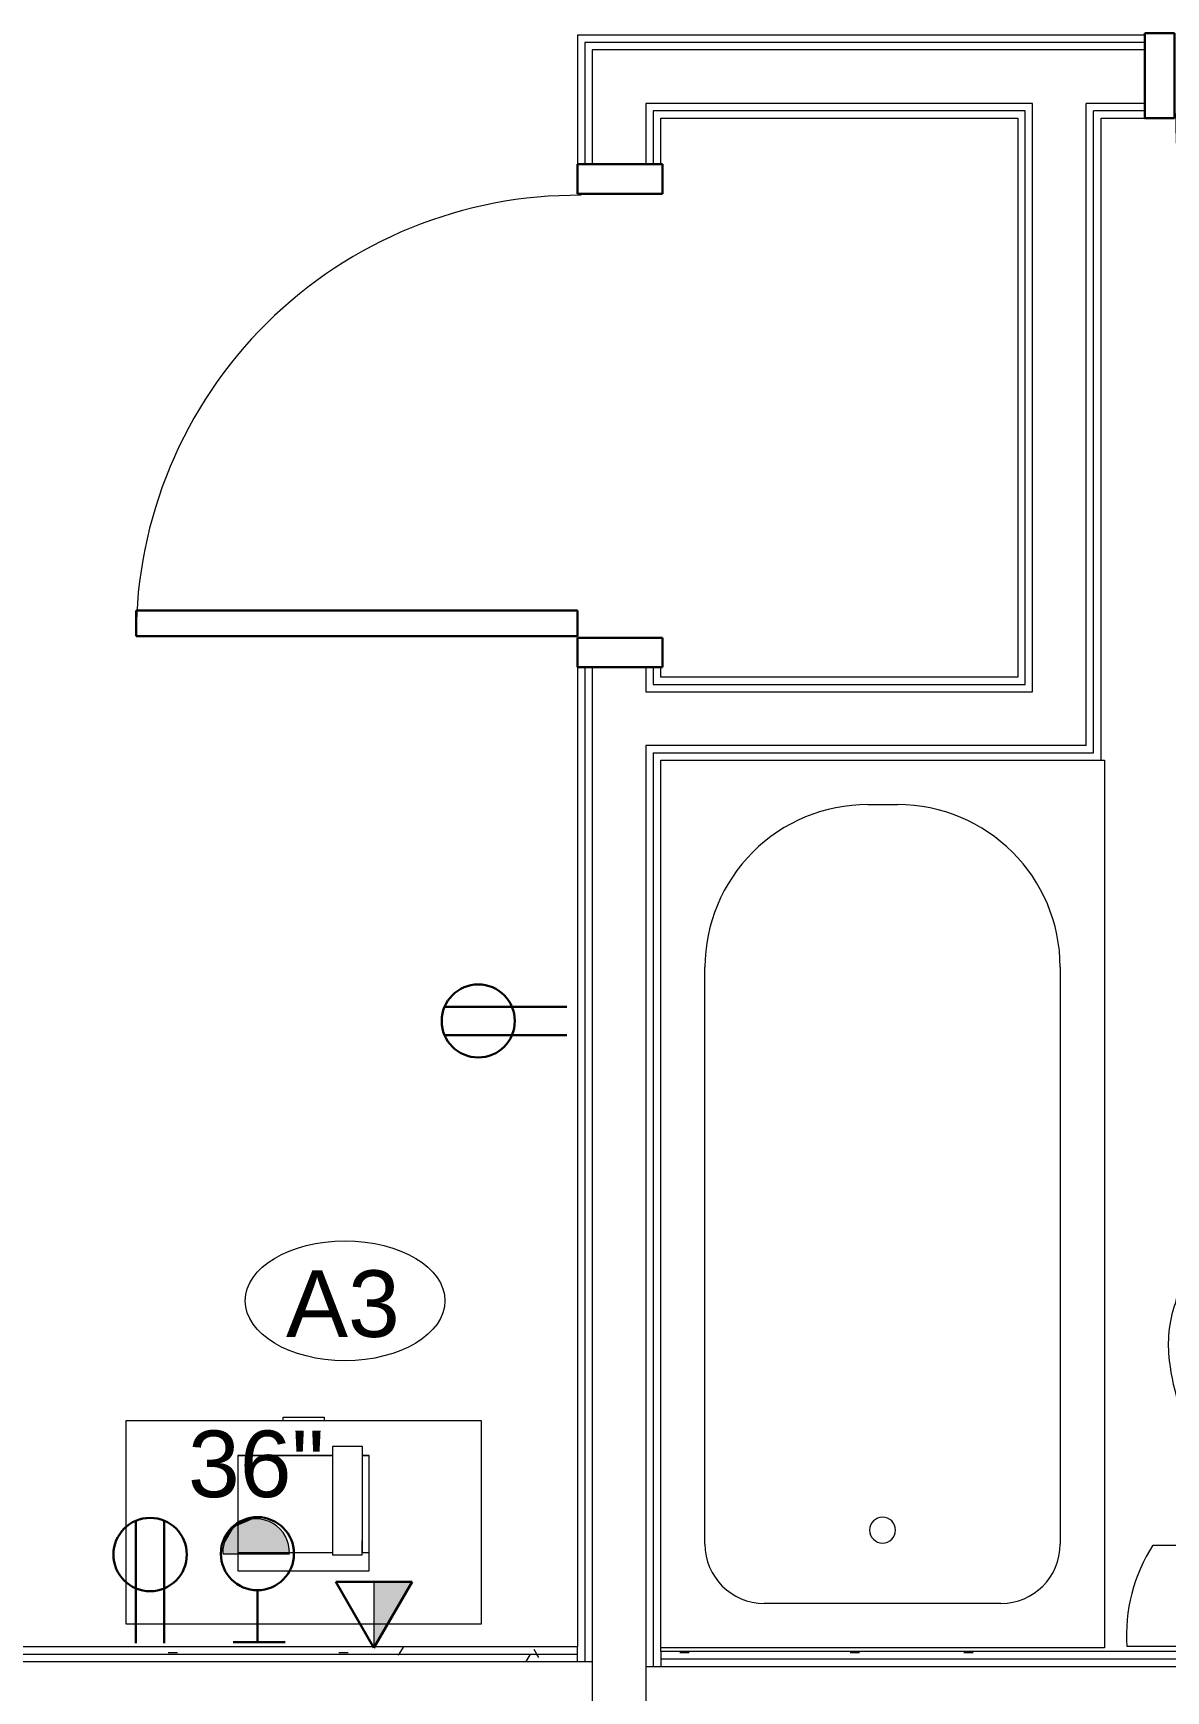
# Model space of a CAD drawing. Header units: inches. Extents: x -4688 to 1542, y -3558 to 978.
# Drawn here: x -896.2 to -819.6, y -332.8 to -220.8 of the extents above; entities that cross this region are included whole.
import ezdxf

# ---------------------------------------------------------------- set-up
doc = ezdxf.new("R2010")
doc.units = ezdxf.units.IN
doc.header["$MEASUREMENT"] = 0
for name, color, linetype, lineweight in [('A-ANNO-NOTE', 131, 'Continuous', 40), ('A-DOOR', 31, 'Continuous', 18), ('A-DOOR-FRAM', 31, 'Continuous', 30), ('A-WALL', 113, 'Continuous', 18), ('A-WALL-PATT', 111, 'Continuous', 18), ('I-FURN', 30, 'Continuous', 9), ('I-WALL', 2, 'Continuous', 18), ('P-SANR-FIXT', 6, 'Continuous', 9), ('Q-SPCQ', 91, 'Continuous', 9), ('Q-SPCQ-IDEN', 132, 'Continuous', 9)]:
    doc.layers.add(name, color=color, linetype=linetype, lineweight=lineweight)
doc.styles.add('Arial', font='arial.ttf', dxfattribs={"height": 4.5})
doc.styles.add('Swis721 Lt BT', font='swissl.ttf', dxfattribs={"height": 4.5})
pattern_1 = [(0, (0, 0), (15.36, 3.84), [0.634, -10.886, 0.634, -10.886, -61.44]), (0, (0, 0), (15.36, 3.84), [-23.04, 0.634, -22.406, 0.634, -10.886, -26.88]), (0, (0, 0), (15.36, 3.84), [-57.6, 0.634, -7.046, 0.634, -18.566]), (120, (5.76, 1.92), (-11.005538, 11.38215), [0.634, -10.886, 0.634, -10.886, -61.44]), (120, (5.76, 1.92), (-11.005538, 11.38215), [-23.04, 0.634, -22.406, 0.634, -10.886, -26.88]), (120, (5.76, 1.92), (-11.005538, 11.38215), [-57.6, 0.634, -7.046, 0.634, -18.566]), (240, (7.68, 9.6), (-4.354462, -15.22215), [0.634, -10.886, 0.634, -10.886, -61.44]), (240, (7.68, 9.6), (-4.354462, -15.22215), [-23.04, 0.634, -22.406, 0.634, -10.886, -26.88]), (240, (7.68, 9.6), (-4.354462, -15.22215), [-57.6, 0.634, -7.046, 0.634, -18.566])]

# ---------------------------------------------------------------- blocks, each defined once
blk = doc.blocks.new('Single Flush - D2 3_ X 8_-8252885-1st Floor Power _ Signal')
at = {"layer": 'A-DOOR', "lineweight": 30}
for p, q in [((16.15625, -2.8125), (17.90625, -2.8125)), ((16.15625, -38.625), (16.15625, -2.8125)), ((17.90625, -2.8125), (17.90625, -38.625)), ((17.90625, -38.625), (16.15625, -38.625))]:
    blk.add_line(p, q, dxfattribs=at)
at = {"layer": 'A-DOOR', "lineweight": 9}
blk.add_arc((17.90625, -2.8125), 35.8125, 179.5, 270, dxfattribs=at)
at = {"layer": 'A-DOOR-FRAM'}
for p, q in [((-20, 2.9375), (-20, -2.8125)), ((-20, 2.9375), (-18, 2.9375)), ((-18, 2.9375), (-18, -2.8125)), ((18.000004, 2.9375), (18.000004, -2.8125)), ((18.000004, 2.9375), (20.000004, 2.9375)), ((20.000004, 2.9375), (20.000004, -2.8125)), ((-20, -2.8125), (-18, -2.8125)), ((18.000004, -2.8125), (20.000004, -2.8125))]:
    blk.add_line(p, q, dxfattribs=at)
blk = doc.blocks.new('Single Flush - D2 2_6_ X 8_-8253021-1st Floor Power _ Signal')
at = {"layer": 'A-DOOR', "lineweight": 30}
for p, q in [((13.15625, -2.8125), (14.90625, -2.8125)), ((13.15625, -32.625), (13.15625, -2.8125)), ((14.90625, -2.8125), (14.90625, -32.625)), ((14.90625, -32.625), (13.15625, -32.625))]:
    blk.add_line(p, q, dxfattribs=at)
at = {"layer": 'A-DOOR', "lineweight": 9}
blk.add_arc((14.90625, -2.8125), 29.8125, 179.5, 270, dxfattribs=at)
at = {"layer": 'A-DOOR-FRAM'}
for p, q in [((-17, 2.9375), (-17, -2.8125)), ((-17, 2.9375), (-15, 2.9375)), ((-15, 2.9375), (-15, -2.8125)), ((15.000004, 2.9375), (15.000004, -2.8125)), ((15.000004, 2.9375), (17.000004, 2.9375)), ((17.000004, 2.9375), (17.000004, -2.8125)), ((-17, -2.8125), (-15, -2.8125)), ((15.000004, -2.8125), (17.000004, -2.8125))]:
    blk.add_line(p, q, dxfattribs=at)
blk = doc.blocks.new('Bed_Side_Table_5122 - T-4-6544723-1st Floor Power _ Signal')
at = {"layer": 'I-FURN'}
for p, q in [((-12, 9.79), (-1.38, 9.79)), ((-12, -3.99), (-12, 9.79)), ((-1.38, 10), (1.38, 10)), ((-1.38, 9.79), (-1.38, 10)), ((-1.38, 9.79), (1.38, 9.79)), ((1.38, 10), (1.38, 9.79)), ((1.38, 9.79), (12, 9.79)), ((12, 9.79), (12, -3.99)), ((12, -3.99), (-12, -3.99))]:
    blk.add_line(p, q, dxfattribs=at)
blk = doc.blocks.new('Tub-Rectangular-3D - Tub-Rectangular-3D-7019186-1st Floor Power _ Signal')
at = {"layer": 'P-SANR-FIXT'}
for p, q in [((-43.72, -32.81), (-43.72, -2.81)), ((-36.72, -5.81), (2.28, -5.81)), ((-40.72, -25.81), (-40.72, -9.81)), ((13.28, -16.81), (13.28, -18.81)), ((2.28, -29.81), (-36.72, -29.81)), ((16.28, -32.81), (-43.72, -32.81)), ((16.28, -32.56), (16.28, -32.81))]:
    blk.add_line(p, q, dxfattribs=at)
for centre, radius, start, end in [((-36.72, -9.81), 4, 90, 180), ((2.28, -16.81), 11, 360, 90), ((-35.77, -17.81), 0.875, 90, 270), ((-35.77, -17.81), 0.875, 270, 90), ((2.28, -18.81), 11, 270, 0), ((-36.72, -25.81), 4, 180, 270)]:
    blk.add_arc(centre, radius, start, end, dxfattribs=at)
blk = doc.blocks.new('P-Toilet-Floor-3D - Floor Mount-7330915-1st Floor Power _ Signal')
at = {"layer": 'P-SANR-FIXT'}
for p, q in [((-8.7, 8.31), (-4.13, 8.31)), ((4.13, 8.31), (8.7, 8.31)), ((10.46, 1.47), (-10.46, 1.47))]:
    blk.add_line(p, q, dxfattribs=at)
for centre, radius, start, end in [((0.18, 25.42), 6.45, 91.5969, 144.1622), ((-0.18, 25.42), 6.45, 35.8378, 88.4031), ((2.68, 22.72), 10.08, 140.0681, 169.0843), ((-2.68, 22.72), 10.08, 10.9157, 39.9319), ((0.88, 21.86), 8.56, 161.1064, 187.2133), ((-0.88, 21.86), 8.56, 352.7867, 18.8936), ((9.41, 22.94), 17.16, 187.2133, 208.7603), ((-9.41, 22.94), 17.16, 331.2397, 352.7867), ((-17.85, 8.46), 13.72, 359.3911, 27.0003), ((17.85, 8.46), 13.72, 152.9997, 180.6089), ((0.69, 2.25), 11.19, 147.1473, 183.9988), ((-0.69, 2.25), 11.19, 356.0012, 32.8527)]:
    blk.add_arc(centre, radius, start, end, dxfattribs=at)
blk = doc.blocks.new('Speaker_Phone_6931 - Phone-6780614-1st Floor Power _ Signal')
at = {"layer": 'Q-SPCQ'}
for p, q in [((-5.77, 12.85), (-7.79, 12.85)), ((-7.79, 12.85), (-7.79, 12.24)), ((-5.77, 12.85), (-7.79, 12.85)), ((-7.79, 12.85), (-7.79, 5.69)), ((-5.77, 12.24), (-5.77, 12.85)), ((-5.77, 5.69), (-5.77, 12.85)), ((-7.79, 12.24), (-14.18, 12.24)), ((-14.18, 12.24), (-14.18, 4.45)), ((-14.18, 12.24), (-7.79, 12.24)), ((-14.18, 12.24), (-14.18, 4.45)), ((-5.79, 12.24), (-5.3, 12.24)), ((-5.3, 12.24), (-5.77, 12.24)), ((-5.3, 4.45), (-5.3, 12.24)), ((-5.3, 4.45), (-5.3, 12.24)), ((-14.18, 5.69), (-7.79, 5.69)), ((-7.79, 6.51), (-7.79, 5.51)), ((-5.79, 5.51), (-5.79, 6.51)), ((-5.79, 5.69), (-5.3, 5.69)), ((-5.79, 5.51), (-7.79, 5.51)), ((-14.18, 4.45), (-5.3, 4.45)), ((-14.18, 4.45), (-5.3, 4.45))]:
    blk.add_line(p, q, dxfattribs=at)
blk = doc.blocks.new('Appliance_Specialty Equipment Tag - Standard-3515593-1st Floor Power _ Signal')
at = {"layer": 'Q-SPCQ-IDEN'}
blk.add_ellipse((-0.0499, 0.0037), major_axis=(-0.1406, 0), ratio=0.600473, dxfattribs=at)

msp = doc.modelspace()

# ---------------------------------------------------------------- hatches: boundary and pattern name
at = {"layer": 'A-ANNO-NOTE', "lineweight": 9}
for points in [[(-882.58, -321.78), (-881.29, -321.22), (-881.45, -321.24)], [(-882.58, -321.78), (-880.73, -321.24), (-881.29, -321.22)], [(-882.58, -321.78), (-881.45, -321.24), (-881.83, -321.34)], [(-878.9, -322.92), (-880.73, -321.24), (-882.58, -321.78)], [(-882.58, -321.78), (-881.83, -321.34), (-882.12, -321.47)], [(-880.73, -321.24), (-880.89, -321.22), (-881.29, -321.22)], [(-879.98, -321.5), (-880.34, -321.34), (-880.73, -321.24)], [(-878.9, -322.92), (-879.98, -321.5), (-880.73, -321.24)], [(-878.9, -322.92), (-879.37, -322.01), (-879.98, -321.5)], [(-879.37, -322.01), (-879.72, -321.68), (-879.98, -321.5)], [(-883.29, -323), (-882.58, -321.78), (-883.14, -322.55)], [(-883.29, -323), (-878.9, -322.92), (-882.58, -321.78)], [(-883.14, -322.55), (-882.58, -321.78), (-882.9, -322.13)], [(-879.37, -322.01), (-879.42, -321.95), (-879.72, -321.68)], [(-879.42, -321.95), (-879.48, -321.89), (-879.72, -321.68)], [(-879.1, -322.4), (-879.14, -322.33), (-879.37, -322.01)], [(-878.97, -322.7), (-879.1, -322.4), (-879.37, -322.01)], [(-879.14, -322.33), (-879.18, -322.27), (-879.37, -322.01)], [(-878.9, -322.92), (-878.97, -322.7), (-879.37, -322.01)], [(-878.84, -323.56), (-883.29, -323), (-883.34, -323.56)], [(-878.84, -323.48), (-878.9, -322.92), (-883.29, -323)], [(-878.84, -323.56), (-878.84, -323.48), (-883.29, -323)], [(-873.13, -329.93), (-870.55, -325.46), (-873.13, -325.46)]]:
    msp.add_hatch(color=256, dxfattribs=at).paths.add_polyline_path(points, flags=0)
at = {"layer": 'A-WALL-PATT', "lineweight": 9}
h = msp.add_hatch(dxfattribs=at)
h.set_pattern_fill('FP_1', color=256, style=0, pattern_type=2)
h.set_pattern_definition(pattern_1)
h.paths.add_polyline_path([(-859.38, -330.36), (-859.38, -329.86), (-1017.06, -329.86), (-1017.06, -330.36), (-877.38, -330.36)], flags=0)
h = msp.add_hatch(dxfattribs=at)
h.set_pattern_fill('FP_1', color=256, style=0, pattern_type=2)
h.set_pattern_definition(pattern_1)
h.paths.add_polyline_path([(-877.38, -330.86), (-859.38, -330.86), (-859.38, -330.36), (-1017.06, -330.36), (-1017.06, -330.86), (-904.15, -330.86)], flags=0)
h = msp.add_hatch(dxfattribs=at)
h.set_pattern_fill('FP_1', color=256, style=0, pattern_type=2)
h.set_pattern_definition(pattern_1)
h.paths.add_polyline_path([(-853.75, -330.68), (-772.04, -330.68), (-772.04, -330.36), (-797.37, -330.36), (-797.37, -330.18), (-853.75, -330.18)], flags=0)
h = msp.add_hatch(dxfattribs=at)
h.set_pattern_fill('FP_1', color=256, style=0, pattern_type=2)
h.set_pattern_definition(pattern_1)
h.paths.add_polyline_path([(-772.04, -331.18), (-772.04, -330.68), (-853.75, -330.68), (-853.75, -331.18), (-797.07, -331.18)], flags=0)

# ---------------------------------------------------------------- linework, layer by layer
at = {"layer": 'A-ANNO-NOTE', "lineweight": 30}
for p, q in [((-860.1, -286.59), (-868.37, -286.59)), ((-860.1, -288.51), (-868.37, -288.51)), ((-889.21, -329.6), (-889.21, -321.34)), ((-887.29, -329.6), (-887.29, -321.34)), ((-881, -329.54), (-881, -326.03)), ((-873.13, -329.93), (-875.71, -325.46)), ((-875.71, -325.46), (-870.55, -325.46)), ((-873.13, -329.93), (-870.55, -325.46)), ((-882.64, -329.54), (-879.13, -329.54))]:
    msp.add_line(p, q, dxfattribs=at)
at = {"layer": 'A-ANNO-NOTE', "lineweight": 9}
for p, q in [((-883.34, -323.56), (-878.84, -323.56)), ((-873.13, -329.93), (-870.55, -325.46)), ((-870.55, -325.46), (-873.13, -325.46)), ((-873.13, -325.46), (-873.13, -329.93))]:
    msp.add_line(p, q, dxfattribs=at)
at = {"layer": 'A-ANNO-NOTE', "lineweight": 30}
for centre, radius in [((-866.08, -287.55), 2.47), ((-888.25, -323.62), 2.48), ((-881, -323.56), 2.47)]:
    msp.add_circle(centre, radius, dxfattribs=at)
at = {"layer": 'A-ANNO-NOTE', "lineweight": 9}
msp.add_arc((-881.09, -323.46), 2.25, 357.6427, 182.3573, dxfattribs=at)
at = {"layer": 'A-WALL'}
for p, q in [((-858.88, -221.4), (-858.88, -229.64)), ((-821.04, -221.4), (-858.88, -221.4)), ((-858.38, -221.9), (-858.38, -229.64)), ((-821.04, -221.9), (-858.38, -221.9)), ((-854.75, -225.52), (-854.75, -229.64)), ((-828.63, -225.52), (-854.75, -225.52)), ((-854.25, -226.02), (-854.25, -229.64)), ((-829.13, -226.02), (-854.25, -226.02)), ((-829.13, -264.8), (-829.13, -226.02)), ((-828.63, -265.3), (-828.63, -225.52)), ((-821.04, -225.52), (-825, -225.52)), ((-825, -268.93), (-825, -225.52)), ((-821.04, -226.02), (-824.5, -226.02)), ((-824.5, -269.43), (-824.5, -226.02)), ((-858.88, -263.64), (-858.88, -330.86)), ((-858.38, -263.64), (-858.38, -406.08)), ((-854.75, -263.64), (-854.75, -265.3)), ((-854.25, -263.64), (-854.25, -264.8)), ((-854.75, -265.3), (-828.63, -265.3)), ((-854.25, -264.8), (-829.13, -264.8)), ((-854.75, -268.93), (-854.75, -400.15)), ((-825, -268.93), (-854.75, -268.93)), ((-854.25, -269.43), (-854.25, -331.18)), ((-854.25, -269.43), (-824.5, -269.43)), ((-1017.06, -330.36), (-859.38, -330.36)), ((-859.38, -330.86), (-859.38, -329.86)), ((-853.75, -330.18), (-853.75, -331.18)), ((-1017.06, -330.86), (-858.38, -330.86)), ((-854.75, -331.18), (-772.04, -331.18)), ((-853.75, -330.68), (-772.04, -330.68))]:
    msp.add_line(p, q, dxfattribs=at)
at = {"layer": 'I-WALL'}
for p, q in [((-859.38, -220.9), (-859.38, -229.64)), ((-821.04, -220.9), (-859.38, -220.9)), ((-821.04, -226.52), (-821.04, -220.9)), ((-853.75, -229.64), (-853.75, -226.52)), ((-853.75, -226.52), (-829.63, -226.52)), ((-829.63, -226.52), (-829.63, -264.3)), ((-824, -226.52), (-821.04, -226.52)), ((-824, -269.93), (-824, -226.52)), ((-859.38, -229.64), (-853.75, -229.64)), ((-853.75, -263.64), (-859.38, -263.64)), ((-859.38, -263.64), (-859.38, -329.86)), ((-853.75, -264.3), (-853.75, -263.64)), ((-829.63, -264.3), (-853.75, -264.3)), ((-853.75, -330.18), (-853.75, -269.93)), ((-853.75, -269.93), (-824, -269.93)), ((-859.38, -329.86), (-1017.06, -329.86)), ((-797.37, -330.18), (-853.75, -330.18))]:
    msp.add_line(p, q, dxfattribs=at)

# ---------------------------------------------------------------- block references
at = {"layer": 'A-DOOR'}
msp.add_blockref('Single Flush - D2 3_ X 8_-8252885-1st Floor Power _ Signal', (-801.04, -223.71), dxfattribs=at)
at = {"layer": 'A-DOOR', "rotation": 269.9999999999999}
msp.add_blockref('Single Flush - D2 2_6_ X 8_-8253021-1st Floor Power _ Signal', (-856.57, -246.64), dxfattribs=at)
at = {"layer": 'I-FURN'}
msp.add_blockref('Bed_Side_Table_5122 - T-4-6544723-1st Floor Power _ Signal', (-877.88, -324.34), dxfattribs=at)
at = {"layer": 'P-SANR-FIXT', "rotation": 89.99999999999991}
msp.add_blockref('Tub-Rectangular-3D - Tub-Rectangular-3D-7019186-1st Floor Power _ Signal', (-856.57, -286.2), dxfattribs=at)
at = {"layer": 'P-SANR-FIXT'}
msp.add_blockref('P-Toilet-Floor-3D - Floor Mount-7330915-1st Floor Power _ Signal', (-811.78, -331.3), dxfattribs=at)
at = {"layer": 'Q-SPCQ'}
msp.add_blockref('Speaker_Phone_6931 - Phone-6780614-1st Floor Power _ Signal', (-868.14, -329.17), dxfattribs=at)
at = {"layer": 'Q-SPCQ-IDEN', "xscale": 47.99999999999997, "yscale": 47.99999999999997, "zscale": 47.99999999999997}
msp.add_blockref('Appliance_Specialty Equipment Tag - Standard-3515593-1st Floor Power _ Signal', (-872.68, -306.64), dxfattribs=at)

# ---------------------------------------------------------------- texts
at = {"layer": 'A-ANNO-NOTE', "lineweight": 9, "insert": (-885.69, -315.24), "char_height": 4.5, "width": 10.302, "attachment_point": 1, "style": 'Swis721 Lt BT'}
msp.add_mtext('36"', dxfattribs=at)
at = {"layer": 'Q-SPCQ-IDEN', "insert": (-879.07, -304.41), "char_height": 4.5, "width": 9.393, "attachment_point": 1, "style": 'Arial'}
msp.add_mtext('A3', dxfattribs=at)

doc.saveas('drawing.dxf')
